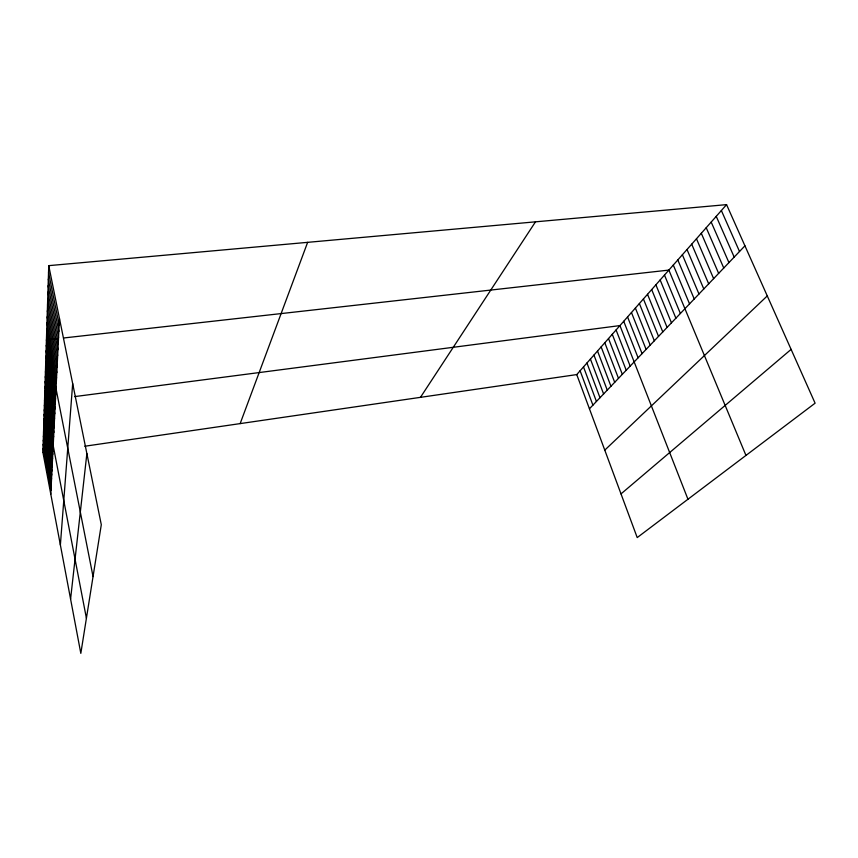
<?xml version="1.0" encoding="UTF-8"?>
<svg xmlns="http://www.w3.org/2000/svg" width="858" height="858" viewBox="0 0 858 858"><rect width="100%" height="100%" fill="white"/><g stroke="black" fill="none" stroke-linecap="round" stroke-linejoin="round"><path stroke-width="1.29" d="M48.745 265.648L101.298 524.71L80.824 653.367L42.9 452.327L48.745 265.648L726.565 204.633L815.1 403.185L637.215 537.58L576.748 374.581L726.565 204.633M50.794 494.197L59.492 318.64M60.382 544.991L72.673 383.601M70.581 599.077L86.873 453.603M240.154 423.605L307.636 242.342M420.463 397.34L535.489 221.836M589.435 408.794L744.937 245.828M604.772 450.128L767.277 295.924M621.01 493.897L791.119 349.388M42.9 452.327L52.853 450.879M84.781 446.235L576.748 374.581M55.405 399.109L44.519 400.525L86.411 618.232M74.582 396.611L619.937 325.59L687.955 499.249M58.398 338.567L46.418 339.907L93.039 576.587M63.685 337.977L668.865 270.088L745.956 455.416M721.364 210.532L739.521 251.512M716.237 216.355L734.191 257.1M711.196 222.083L728.935 262.602M706.22 227.724L723.755 268.028M701.308 233.29L718.65 273.38M696.471 238.771L713.631 278.646M691.709 244.176L708.676 283.837M687.011 249.506L703.785 288.953M682.378 254.762L698.97 294.004M677.809 259.942L694.229 298.981M673.305 265.058L689.542 303.882M664.478 275.064L680.383 313.492M660.156 279.965L675.889 318.2M655.887 284.802L671.46 322.833M651.683 289.575L667.095 327.413M647.533 294.294L662.784 331.928M643.425 298.938L658.536 336.39M639.382 303.528L654.332 340.787M635.392 308.054L650.192 345.12M631.456 312.526L646.106 349.41M627.563 316.934L642.074 353.635M623.723 321.289L638.095 357.807M616.076 329.965L630.169 366.109M612.269 334.277L626.222 370.248M608.515 338.545L622.329 374.324M604.804 342.75L618.489 378.357M601.147 346.9L614.693 382.325M597.522 351.008L610.95 386.25M593.95 355.062L607.25 390.133M590.422 359.062L603.603 393.961M586.947 363.009L599.989 397.737M583.504 366.913L596.428 401.469M580.105 370.763L592.91 405.158M48.531 272.469L59.181 325.085M48.327 279.161L58.859 331.402M48.123 285.735L58.559 337.612M47.919 292.192L58.258 343.704M47.716 298.53L57.958 349.678M47.522 304.751L57.668 355.555M47.329 310.875L57.379 361.315M47.147 316.881L57.1 366.977M46.954 322.79L56.821 372.544M46.772 328.593L56.553 378.013M46.6 334.298L56.285 383.387M46.246 345.42L55.77 393.854M46.075 350.847L55.513 398.959M45.914 356.188L55.266 403.979M45.742 361.433L55.019 408.912M45.581 366.591L54.783 413.771M45.431 371.675L54.547 418.543M45.27 376.673L54.311 423.241M45.12 381.596L54.086 427.863M44.959 386.443L53.861 432.411M44.82 391.205L53.636 436.894M44.67 395.903L53.421 441.302M44.38 405.212L52.981 450.032M44.23 409.824L52.767 454.365M44.09 414.371L52.563 458.633M43.951 418.854L52.349 462.827M43.812 423.262L52.145 466.956M43.672 427.595L51.941 471.031M43.544 431.874L51.748 475.032M43.404 436.089L51.555 478.979M43.275 440.24L51.362 482.872M43.147 444.326L51.169 486.701M43.029 448.359L50.987 490.476"/></g></svg>
